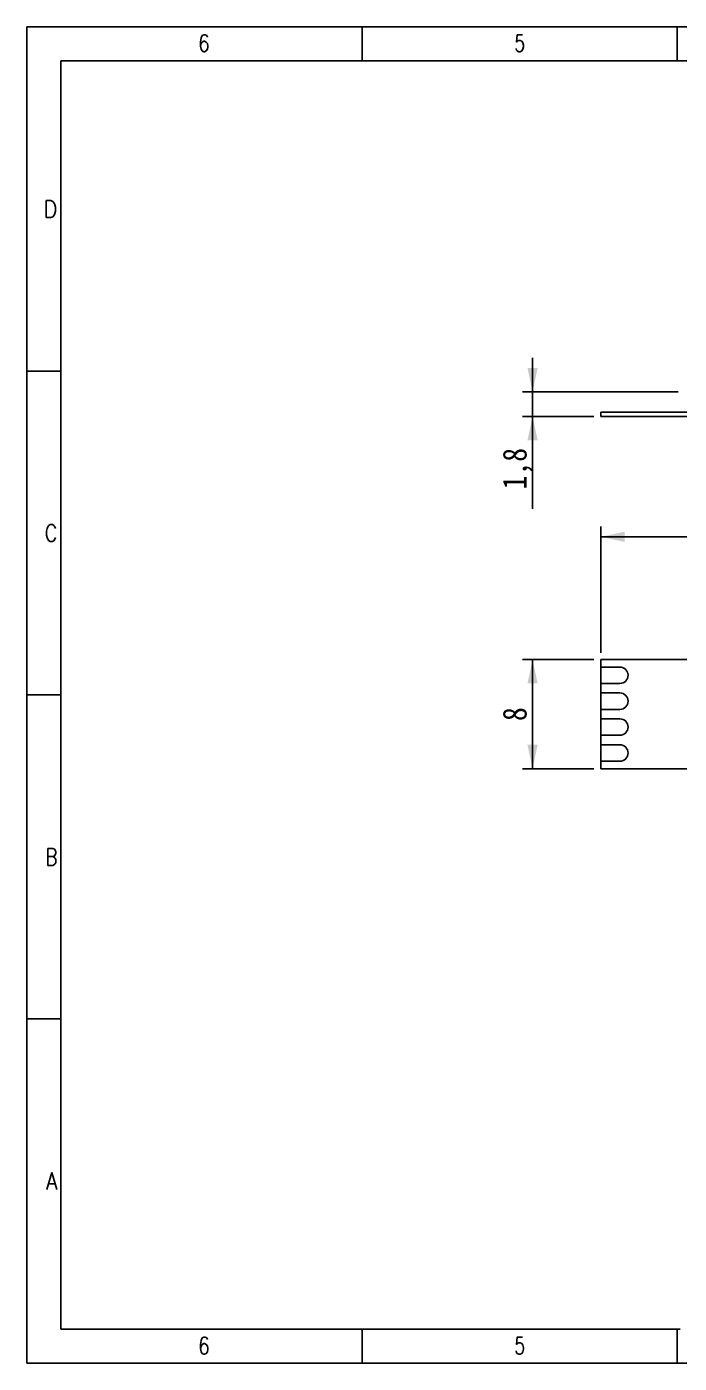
# Model space of a CAD drawing. Extents: x 4 to 145, y 3 to 102.
# Drawn here: x 3.5 to 51.3, y 3.5 to 101.5 of the extents above; entities that cross this region are included whole.
import ezdxf
from ezdxf.enums import TextEntityAlignment as Align

# ---------------------------------------------------------------- set-up
doc = ezdxf.new("R2010")
doc.units = 0
doc.header["$LTSCALE"] = 8.1675
doc.layers.get('0').update_dxf_attribs({"linetype": 'CONTINUOUS'})
for name, color, linetype in [('LS-12V-60-W10-5050M4', 7, 'CONTINUOUS'), ('LS-12V-60-W10-5050M9', 7, 'CONTINUOUS'), ('LS-12V-60-W10-5050M_PADS2', 7, 'CONTINUOUS'), ('LS-12V-60-W10-5050M_PLATE2', 7, 'CONTINUOUS')]:
    doc.layers.add(name, color=color, linetype=linetype)
doc.styles.get("Standard").update_dxf_attribs({"font": 'SIMHEI.SHX', "width": 0.85})
doc.styles.add('TEXTSTYLE_2', font='TXT.TTF')
doc.dimstyles.get("Standard").update_dxf_attribs({"dimtxt": 2.5, "dimasz": 2.5, "dimexe": 1.25, "dimexo": 0.625, "dimtad": 1, "dimcen": 2.5, "dimazin": 3, "dimtfac": 1, "dimtmove": 0, "dimatfit": 3})

# ---------------------------------------------------------------- blocks, each defined once
blk = doc.blocks.new('_FILLED')
at = {"color": 0, "linetype": 'BYBLOCK'}
blk.add_solid([(0, 0), (-1, 0.214), (-1, -0.214)], dxfattribs=at)
blk = doc.blocks.new('*D0')
at = {"layer": 'LS-12V-60-W10-5050M4', "color": 3}
for p, q in [((45.078, 55.098), (39.828, 55.098)), ((40.578, 55.098), (40.578, 51.098)), ((40.578, 47.098), (40.578, 51.098)), ((45.078, 47.098), (39.828, 47.098))]:
    blk.add_line(p, q, dxfattribs=at)
at = {"layer": 'LS-12V-60-W10-5050M4', "color": 3, "xscale": 1.75, "yscale": 1.75, "zscale": 1.75}
for p, rotation in [((40.578, 55.098), 90), ((40.578, 47.098), 270)]:
    blk.add_blockref('_FILLED', p, dxfattribs=dict(at, rotation=rotation))
at = {"layer": 'LS-12V-60-W10-5050M4', "color": 3, "width": 0.85}
blk.add_text('8', height=1.75, rotation=90, dxfattribs=at).set_placement((40.141, 51.098), align=Align.CENTER)
blk = doc.blocks.new('*D1')
at = {"layer": 'LS-12V-60-W10-5050M4', "color": 3}
for p, q in [((45.578, 55.598), (45.578, 64.848)), ((95.578, 55.598), (95.578, 64.848)), ((45.578, 64.098), (70.578, 64.098)), ((95.578, 64.098), (70.578, 64.098))]:
    blk.add_line(p, q, dxfattribs=at)
at = {"layer": 'LS-12V-60-W10-5050M4', "color": 3, "xscale": 1.75, "yscale": 1.75, "zscale": 1.75, "rotation": 180}
blk.add_blockref('_FILLED', (45.578, 64.098), dxfattribs=at)
at = {"layer": 'LS-12V-60-W10-5050M4', "color": 3, "xscale": 1.75, "yscale": 1.75, "zscale": 1.75}
blk.add_blockref('_FILLED', (95.578, 64.098), dxfattribs=at)
at = {"layer": 'LS-12V-60-W10-5050M4', "color": 3, "width": 0.85}
blk.add_text('50', height=1.75, dxfattribs=at).set_placement((70.578, 64.536), align=Align.CENTER)
blk = doc.blocks.new('*D2')
at = {"layer": 'LS-12V-60-W10-5050M4', "color": 3}
for p, q in [((40.578, 74.73), (40.578, 77.23)), ((40.578, 77.23), (40.578, 73.83)), ((51.262, 74.73), (39.828, 74.73)), ((40.578, 66.153), (40.578, 73.83)), ((45.078, 72.93), (39.828, 72.93)), ((40.578, 72.93), (40.578, 66.153))]:
    blk.add_line(p, q, dxfattribs=at)
at = {"layer": 'LS-12V-60-W10-5050M4', "color": 3, "xscale": 1.75, "yscale": 1.75, "zscale": 1.75}
for p, rotation in [((40.578, 74.73), 270), ((40.578, 72.93), 90)]:
    blk.add_blockref('_FILLED', p, dxfattribs=dict(at, rotation=rotation))
at = {"layer": 'LS-12V-60-W10-5050M4', "color": 3, "width": 0.85}
blk.add_text('1,8', height=1.75, rotation=90, dxfattribs=at).set_placement((40.141, 70.616), align=Align.RIGHT)

msp = doc.modelspace()

# ---------------------------------------------------------------- linework, layer by layer
at = {"layer": 'LS-12V-60-W10-5050M9', "color": 7}
for p, q in [((3.5, 3.5), (3.5, 101.5)), ((3.5, 101.5), (145, 101.5)), ((28.083, 99), (28.083, 101.5)), ((51.167, 99), (51.167, 101.5)), ((6, 6), (6, 99)), ((6, 99), (142.5, 99)), ((6, 76.25), (3.5, 76.25)), ((6, 52.5), (3.5, 52.5)), ((6, 28.75), (3.5, 28.75)), ((6, 6), (51.4, 6)), ((28.083, 6), (28.083, 3.5)), ((51.167, 6), (51.167, 3.5)), ((3.5, 3.5), (145, 3.5))]:
    msp.add_line(p, q, dxfattribs=at)
at = {"layer": 'LS-12V-60-W10-5050M_PADS2', "color": 7}
for p, q in [((45.578, 54.548), (45.578, 53.348)), ((46.978, 54.548), (45.578, 54.548)), ((45.578, 53.348), (46.978, 53.348)), ((45.578, 52.648), (45.578, 51.448)), ((46.978, 52.648), (45.578, 52.648)), ((45.578, 51.448), (46.978, 51.448)), ((45.578, 50.748), (45.578, 49.548)), ((46.978, 50.748), (45.578, 50.748)), ((45.578, 49.548), (46.978, 49.548)), ((45.578, 48.848), (45.578, 47.648)), ((46.978, 48.848), (45.578, 48.848)), ((45.578, 47.648), (46.978, 47.648))]:
    msp.add_line(p, q, dxfattribs=at)
for centre in [(46.978, 53.948), (46.978, 52.048), (46.978, 50.148), (46.978, 48.248)]:
    msp.add_arc(centre, 0.6, 270, 90, dxfattribs=at)
at = {"layer": 'LS-12V-60-W10-5050M_PLATE2', "color": 7}
for p, q in [((45.578, 73.23), (45.578, 72.93)), ((45.578, 73.23), (95.578, 73.23)), ((45.578, 72.93), (95.578, 72.93)), ((45.578, 55.098), (45.578, 54.548)), ((95.578, 55.098), (45.578, 55.098)), ((45.578, 54.548), (46.978, 54.548)), ((45.578, 53.348), (45.578, 52.648)), ((45.578, 53.348), (46.978, 53.348)), ((45.578, 52.648), (46.978, 52.648)), ((45.578, 51.448), (45.578, 50.748)), ((45.578, 51.448), (46.978, 51.448)), ((45.578, 50.748), (46.978, 50.748)), ((45.578, 49.548), (45.578, 48.848)), ((45.578, 49.548), (46.978, 49.548)), ((45.578, 48.848), (46.978, 48.848)), ((45.578, 47.648), (45.578, 47.098)), ((45.578, 47.648), (46.978, 47.648)), ((45.578, 47.098), (95.578, 47.098))]:
    msp.add_line(p, q, dxfattribs=at)
for centre in [(46.978, 53.948), (46.978, 52.048), (46.978, 50.148), (46.978, 48.248)]:
    msp.add_arc(centre, 0.6, 270, 90, dxfattribs=at)

# ---------------------------------------------------------------- texts
at = {"layer": 'LS-12V-60-W10-5050M9', "color": 7, "style": 'TEXTSTYLE_2'}
for s, width, p in [('6', 0.785714, (16.909, 99.665)), ('D', 0.904762, (5.75, 87.5)), ('C', 0.833333, (5.75, 63.75)), ('B', 0.785714, (5.75, 40)), ('A', 0.857143, (5.75, 16.25)), ('6', 0.785714, (16.909, 4.165))]:
    msp.add_text(s, height=1.25, dxfattribs=dict(at, width=width)).set_placement(p, align=Align.RIGHT)
at = {"layer": 'LS-12V-60-W10-5050M9', "color": 7, "style": 'TEXTSTYLE_2', "width": 0.714286}
for p in [(39.258, 99.665), (39.258, 4.165)]:
    msp.add_text('5', height=1.25, dxfattribs=at).set_placement(p)

# ---------------------------------------------------------------- dimensions: what is measured, and where the dimension line sits
at = {"layer": 'LS-12V-60-W10-5050M4', "color": 3}
for base, p1, p2, angle, picture, middle in [((40.578, 74.73), (45.078, 72.93), (51.262, 74.73), 90, '*D2', (41.265, 64.395)), ((45.578, 64.098), (95.578, 55.598), (45.578, 55.598), 180, '*D1', (69.091, 65.411)), ((40.578, 47.098), (45.078, 55.098), (45.078, 47.098), 270, '*D0', (39.599, 50.434))]:
    dim = msp.add_linear_dim(base=base, p1=p1, p2=p2, angle=angle, dimstyle='Standard', dxfattribs=at)
    dim.commit()
    dim.dimension.update_dxf_attribs({"geometry": picture, "text_midpoint": middle, "dimtype": 128})

doc.saveas('drawing.dxf')
